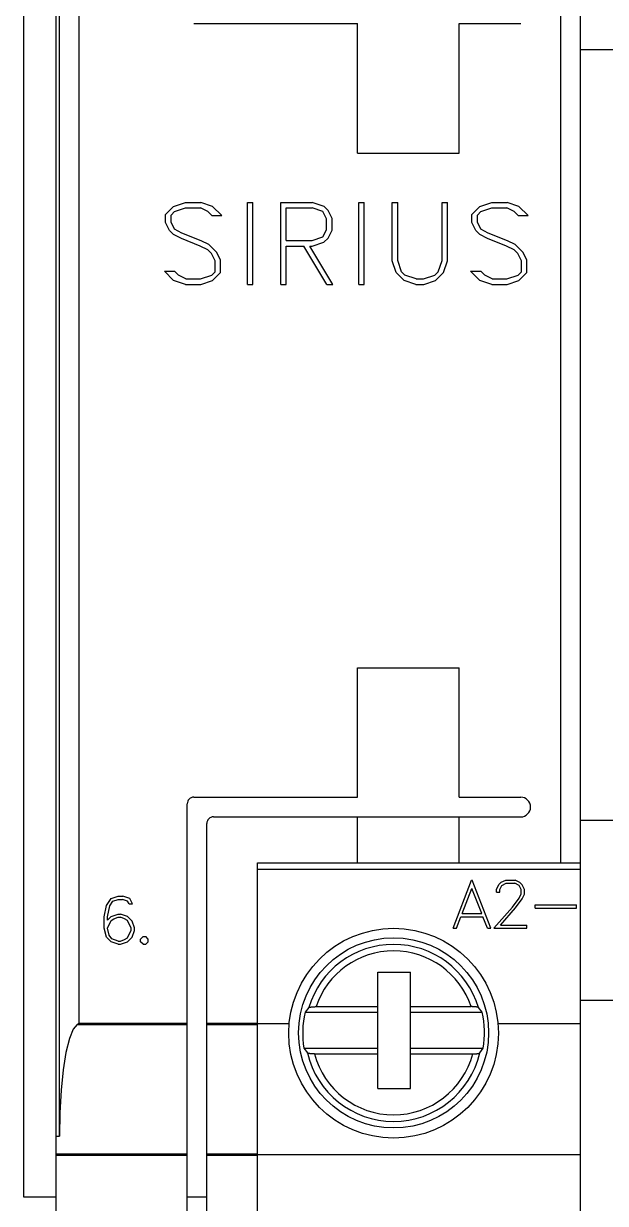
# Model space of a CAD drawing. Header units: millimetres. Extents: x -72 to 2978, y -1067 to 2817.
# Drawn here: x 1187.51 to 1205.27, y 1399.06 to 1435.05 of the extents above; entities that cross this region are included whole.
import ezdxf

# ---------------------------------------------------------------- set-up
doc = ezdxf.new("R2010")
doc.units = ezdxf.units.MM
doc.layers.add('10000_FRONT', color=7, linetype='Continuous')

msp = doc.modelspace()

# ---------------------------------------------------------------- linework, layer by layer
at = {"color": 6, "linetype": 'ByBlock'}
for p, q in [((1204.507, 1434.262), (1211.007, 1434.262)), ((1204.507, 1410.751), (1211.007, 1410.751)), ((1204.507, 1405.262), (1211.007, 1405.262))]:
    msp.add_line(p, q, dxfattribs=at)
msp.add_line((1204.507, 1409.251), (1204.507, 1415.251))
at = {"layer": '10000_FRONT', "color": 7, "linetype": 'Continuous', "lineweight": 25}
for p, q in [((1188.507, 1394.752), (1188.507, 1451.752)), ((1187.517, 1399.262), (1187.517, 1447.262)), ((1188.607, 1401.113), (1188.607, 1445.391)), ((1189.207, 1404.557), (1189.207, 1441.947)), ((1203.907, 1409.452), (1203.907, 1437.052)), ((1204.507, 1409.452), (1204.507, 1437.052)), ((1192.707, 1435.052), (1197.707, 1435.052)), ((1197.707, 1431.102), (1197.707, 1435.052)), ((1200.807, 1435.052), (1202.687, 1435.052)), ((1200.807, 1431.102), (1200.807, 1435.052)), ((1197.707, 1431.102), (1200.807, 1431.102)), ((1192.092, 1429.475), (1192.451, 1429.596)), ((1192.451, 1429.596), (1192.925, 1429.596)), ((1193.284, 1429.477), (1192.925, 1429.596)), ((1194.346, 1429.596), (1194.512, 1429.596)), ((1194.346, 1427.097), (1194.346, 1429.596)), ((1194.512, 1427.097), (1194.512, 1429.596)), ((1195.366, 1429.596), (1196.325, 1429.596)), ((1195.366, 1427.097), (1195.366, 1429.596)), ((1196.683, 1429.476), (1196.325, 1429.596)), ((1197.746, 1429.596), (1197.912, 1429.596)), ((1197.746, 1427.097), (1197.746, 1429.596)), ((1197.912, 1427.097), (1197.912, 1429.596)), ((1198.766, 1429.596), (1198.932, 1429.596)), ((1198.766, 1427.818), (1198.766, 1429.596)), ((1198.932, 1427.824), (1198.932, 1429.596)), ((1200.286, 1429.596), (1200.452, 1429.596)), ((1200.286, 1427.824), (1200.286, 1429.596)), ((1200.452, 1427.818), (1200.452, 1429.596)), ((1201.442, 1429.475), (1201.801, 1429.596)), ((1201.801, 1429.596), (1202.275, 1429.596)), ((1202.634, 1429.477), (1202.275, 1429.596)), ((1191.845, 1429.23), (1192.092, 1429.475)), ((1191.845, 1428.979), (1191.845, 1429.23)), ((1192.014, 1429.211), (1192.118, 1429.316)), ((1192.118, 1429.316), (1192.458, 1429.429)), ((1192.458, 1429.429), (1192.913, 1429.429)), ((1193.138, 1429.316), (1192.913, 1429.429)), ((1193.26, 1429.195), (1193.138, 1429.316)), ((1193.565, 1429.195), (1193.284, 1429.477)), ((1195.532, 1429.429), (1196.317, 1429.429)), ((1195.532, 1428.43), (1195.532, 1429.429)), ((1196.65, 1429.315), (1196.317, 1429.429)), ((1196.761, 1429.098), (1196.65, 1429.315)), ((1196.809, 1429.354), (1196.683, 1429.476)), ((1196.927, 1429.111), (1196.809, 1429.354)), ((1201.195, 1429.23), (1201.442, 1429.475)), ((1201.195, 1428.979), (1201.195, 1429.23)), ((1201.364, 1429.211), (1201.468, 1429.316)), ((1201.468, 1429.316), (1201.808, 1429.429)), ((1201.808, 1429.429), (1202.263, 1429.429)), ((1202.488, 1429.316), (1202.263, 1429.429)), ((1202.61, 1429.195), (1202.488, 1429.316)), ((1202.915, 1429.195), (1202.634, 1429.477)), ((1191.965, 1428.737), (1191.845, 1428.979)), ((1192.014, 1428.995), (1192.014, 1429.211)), ((1192.124, 1428.776), (1192.014, 1428.995)), ((1193.26, 1429.195), (1193.565, 1429.195)), ((1196.761, 1428.761), (1196.761, 1429.098)), ((1196.927, 1428.748), (1196.927, 1429.111)), ((1201.315, 1428.737), (1201.195, 1428.979)), ((1201.364, 1428.995), (1201.364, 1429.211)), ((1201.474, 1428.776), (1201.364, 1428.995)), ((1202.61, 1429.195), (1202.915, 1429.195)), ((1192.089, 1428.613), (1191.965, 1428.737)), ((1192.328, 1428.496), (1192.089, 1428.613)), ((1192.347, 1428.663), (1192.124, 1428.776)), ((1192.931, 1428.429), (1192.347, 1428.663)), ((1196.317, 1428.43), (1196.65, 1428.544)), ((1196.65, 1428.544), (1196.761, 1428.761)), ((1196.809, 1428.505), (1196.927, 1428.748)), ((1201.439, 1428.613), (1201.315, 1428.737)), ((1201.678, 1428.496), (1201.439, 1428.613)), ((1201.697, 1428.663), (1201.474, 1428.776)), ((1202.281, 1428.429), (1201.697, 1428.663)), ((1192.907, 1428.264), (1192.328, 1428.496)), ((1193.138, 1428.147), (1192.907, 1428.264)), ((1193.17, 1428.314), (1192.931, 1428.429)), ((1193.411, 1428.073), (1193.17, 1428.314)), ((1195.532, 1428.43), (1196.317, 1428.43)), ((1195.532, 1428.263), (1196.071, 1428.263)), ((1195.532, 1427.097), (1195.532, 1428.263)), ((1196.768, 1427.097), (1196.071, 1428.263)), ((1196.949, 1427.097), (1196.251, 1428.263)), ((1196.251, 1428.263), (1196.324, 1428.263)), ((1196.324, 1428.263), (1196.682, 1428.383)), ((1196.682, 1428.383), (1196.809, 1428.505)), ((1202.257, 1428.264), (1201.678, 1428.496)), ((1202.488, 1428.147), (1202.257, 1428.264)), ((1202.52, 1428.314), (1202.281, 1428.429)), ((1202.761, 1428.073), (1202.52, 1428.314)), ((1193.247, 1428.038), (1193.138, 1428.147)), ((1193.361, 1427.813), (1193.247, 1428.038)), ((1193.361, 1427.481), (1193.361, 1427.813)), ((1193.527, 1427.831), (1193.411, 1428.073)), ((1193.527, 1427.463), (1193.527, 1427.831)), ((1198.884, 1427.459), (1198.766, 1427.818)), ((1199.047, 1427.484), (1198.932, 1427.824)), ((1200.171, 1427.484), (1200.286, 1427.824)), ((1200.332, 1427.459), (1200.452, 1427.818)), ((1202.597, 1428.038), (1202.488, 1428.147)), ((1202.711, 1427.813), (1202.597, 1428.038)), ((1202.711, 1427.481), (1202.711, 1427.813)), ((1202.877, 1427.831), (1202.761, 1428.073)), ((1202.877, 1427.463), (1202.877, 1427.831)), ((1192.092, 1427.216), (1191.809, 1427.498)), ((1191.809, 1427.498), (1192.115, 1427.498)), ((1192.238, 1427.377), (1192.115, 1427.498)), ((1193.257, 1427.377), (1193.361, 1427.481)), ((1193.284, 1427.217), (1193.527, 1427.463)), ((1199.129, 1427.217), (1198.884, 1427.459)), ((1199.153, 1427.377), (1199.047, 1427.484)), ((1200.064, 1427.377), (1200.171, 1427.484)), ((1200.089, 1427.217), (1200.332, 1427.459)), ((1201.442, 1427.216), (1201.159, 1427.498)), ((1201.159, 1427.498), (1201.465, 1427.498)), ((1201.588, 1427.377), (1201.465, 1427.498)), ((1202.607, 1427.377), (1202.711, 1427.481)), ((1202.634, 1427.217), (1202.877, 1427.463)), ((1192.451, 1427.097), (1192.092, 1427.216)), ((1192.461, 1427.264), (1192.238, 1427.377)), ((1192.451, 1427.097), (1192.925, 1427.097)), ((1192.461, 1427.264), (1192.917, 1427.264)), ((1192.917, 1427.264), (1193.257, 1427.377)), ((1192.925, 1427.097), (1193.284, 1427.217)), ((1194.346, 1427.097), (1194.512, 1427.097)), ((1195.366, 1427.097), (1195.532, 1427.097)), ((1196.768, 1427.097), (1196.949, 1427.097)), ((1197.746, 1427.097), (1197.912, 1427.097)), ((1199.489, 1427.097), (1199.129, 1427.217)), ((1199.494, 1427.263), (1199.153, 1427.377)), ((1199.489, 1427.097), (1199.729, 1427.097)), ((1199.494, 1427.263), (1199.722, 1427.263)), ((1199.722, 1427.263), (1200.064, 1427.377)), ((1199.729, 1427.097), (1200.089, 1427.217)), ((1201.801, 1427.097), (1201.442, 1427.216)), ((1201.811, 1427.264), (1201.588, 1427.377)), ((1201.801, 1427.097), (1202.275, 1427.097)), ((1201.811, 1427.264), (1202.267, 1427.264)), ((1202.267, 1427.264), (1202.607, 1427.377)), ((1202.275, 1427.097), (1202.634, 1427.217)), ((1197.707, 1415.402), (1200.807, 1415.402)), ((1197.707, 1411.452), (1197.707, 1415.402)), ((1200.807, 1411.452), (1200.807, 1415.402)), ((1192.507, 1394.752), (1192.507, 1411.252)), ((1192.707, 1411.452), (1197.707, 1411.452)), ((1200.807, 1411.452), (1202.687, 1411.452)), ((1193.107, 1395.752), (1193.107, 1410.652)), ((1193.307, 1410.852), (1202.687, 1410.852)), ((1197.707, 1409.452), (1197.707, 1410.852)), ((1200.807, 1409.452), (1200.807, 1410.852)), ((1194.657, 1409.452), (1204.507, 1409.452)), ((1194.657, 1395.752), (1194.657, 1409.452)), ((1204.507, 1409.252), (1204.507, 1409.452)), ((1194.657, 1409.252), (1204.507, 1409.252)), ((1204.507, 1404.552), (1204.507, 1409.252)), ((1200.627, 1407.455), (1201.189, 1408.925)), ((1201.189, 1408.925), (1201.21, 1408.925)), ((1201.772, 1407.455), (1201.21, 1408.925)), ((1201.95, 1408.64), (1202.02, 1408.784)), ((1202.02, 1408.784), (1202.092, 1408.855)), ((1202.049, 1408.633), (1202.114, 1408.762)), ((1202.092, 1408.855), (1202.236, 1408.925)), ((1202.114, 1408.762), (1202.244, 1408.827)), ((1202.236, 1408.925), (1202.518, 1408.925)), ((1202.244, 1408.827), (1202.51, 1408.827)), ((1202.64, 1408.762), (1202.51, 1408.827)), ((1202.661, 1408.854), (1202.518, 1408.925)), ((1202.704, 1408.633), (1202.64, 1408.762)), ((1202.734, 1408.782), (1202.661, 1408.854)), ((1202.804, 1408.639), (1202.734, 1408.782)), ((1190.04, 1408.151), (1190.184, 1408.364)), ((1190.184, 1408.364), (1190.397, 1408.435)), ((1190.397, 1408.435), (1190.539, 1408.435)), ((1190.754, 1408.364), (1190.539, 1408.435)), ((1190.837, 1408.198), (1190.754, 1408.364)), ((1200.902, 1407.903), (1201.199, 1408.667)), ((1201.497, 1407.903), (1201.199, 1408.667)), ((1201.95, 1408.552), (1201.95, 1408.64)), ((1201.95, 1408.552), (1202.049, 1408.552)), ((1202.049, 1408.552), (1202.049, 1408.633)), ((1202.434, 1408.098), (1202.638, 1408.369)), ((1202.638, 1408.369), (1202.704, 1408.504)), ((1202.704, 1408.504), (1202.704, 1408.633)), ((1202.734, 1408.353), (1202.804, 1408.493)), ((1202.804, 1408.493), (1202.804, 1408.639)), ((1189.972, 1407.805), (1190.04, 1408.151)), ((1190.072, 1407.8), (1190.141, 1408.14)), ((1190.141, 1408.14), (1190.233, 1408.278)), ((1190.233, 1408.278), (1190.401, 1408.336)), ((1190.401, 1408.336), (1190.534, 1408.336)), ((1190.689, 1408.282), (1190.534, 1408.336)), ((1190.732, 1408.198), (1190.689, 1408.282)), ((1190.732, 1408.198), (1190.837, 1408.198)), ((1201.862, 1407.455), (1202.434, 1408.098)), ((1202.069, 1407.553), (1202.526, 1408.076)), ((1202.526, 1408.076), (1202.734, 1408.353)), ((1203.127, 1408.169), (1204.393, 1408.169)), ((1203.127, 1408.071), (1203.127, 1408.169)), ((1203.127, 1408.071), (1204.393, 1408.071)), ((1204.393, 1408.071), (1204.393, 1408.169)), ((1189.972, 1407.458), (1189.972, 1407.805)), ((1190.072, 1407.703), (1190.186, 1407.816)), ((1190.072, 1407.703), (1190.072, 1407.8)), ((1190.072, 1407.459), (1190.188, 1407.69)), ((1190.186, 1407.816), (1190.397, 1407.887)), ((1190.188, 1407.69), (1190.27, 1407.743)), ((1190.27, 1407.743), (1190.401, 1407.788)), ((1190.397, 1407.887), (1190.47, 1407.887)), ((1190.401, 1407.788), (1190.466, 1407.788)), ((1190.597, 1407.743), (1190.466, 1407.788)), ((1190.682, 1407.816), (1190.47, 1407.887)), ((1190.68, 1407.69), (1190.597, 1407.743)), ((1190.796, 1407.457), (1190.68, 1407.69)), ((1190.825, 1407.673), (1190.682, 1407.816)), ((1190.895, 1407.462), (1190.825, 1407.673)), ((1200.729, 1407.455), (1200.864, 1407.805)), ((1200.864, 1407.805), (1201.534, 1407.805)), ((1200.902, 1407.903), (1201.497, 1407.903)), ((1201.67, 1407.455), (1201.534, 1407.805)), ((1190.042, 1407.178), (1189.972, 1407.458)), ((1190.125, 1407.247), (1190.072, 1407.459)), ((1190.68, 1407.163), (1190.796, 1407.396)), ((1190.796, 1407.396), (1190.796, 1407.457)), ((1190.825, 1407.178), (1190.895, 1407.389)), ((1190.895, 1407.389), (1190.895, 1407.462)), ((1200.627, 1407.455), (1200.729, 1407.455)), ((1201.67, 1407.455), (1201.772, 1407.455)), ((1201.862, 1407.455), (1202.872, 1407.455)), ((1202.069, 1407.553), (1202.872, 1407.553)), ((1202.872, 1407.455), (1202.872, 1407.553)), ((1190.186, 1407.035), (1190.042, 1407.178)), ((1190.203, 1407.131), (1190.125, 1407.247)), ((1190.397, 1406.965), (1190.186, 1407.035)), ((1190.401, 1407.064), (1190.203, 1407.131)), ((1190.397, 1406.965), (1190.47, 1406.965)), ((1190.401, 1407.064), (1190.466, 1407.064)), ((1190.466, 1407.064), (1190.597, 1407.11)), ((1190.47, 1406.965), (1190.682, 1407.035)), ((1190.597, 1407.11), (1190.68, 1407.163)), ((1190.682, 1407.035), (1190.825, 1407.178)), ((1191.08, 1407.124), (1191.159, 1407.203)), ((1191.08, 1407.044), (1191.08, 1407.124)), ((1191.159, 1406.965), (1191.08, 1407.044)), ((1191.159, 1407.203), (1191.239, 1407.203)), ((1191.159, 1406.965), (1191.239, 1406.965)), ((1191.318, 1407.124), (1191.239, 1407.203)), ((1191.239, 1406.965), (1191.318, 1407.044)), ((1191.318, 1407.044), (1191.318, 1407.124)), ((1198.322, 1406.112), (1199.322, 1406.112)), ((1198.322, 1405.062), (1198.322, 1406.112)), ((1199.322, 1405.062), (1199.322, 1406.112)), ((1196.22, 1405.033), (1196.104, 1404.892)), ((1196.104, 1404.892), (1198.322, 1404.892)), ((1196.22, 1405.033), (1196.223, 1405.036)), ((1196.223, 1405.036), (1196.227, 1405.038)), ((1196.227, 1405.038), (1196.232, 1405.041)), ((1196.232, 1405.041), (1196.239, 1405.043)), ((1196.239, 1405.043), (1196.246, 1405.045)), ((1196.246, 1405.045), (1196.255, 1405.047)), ((1196.255, 1405.047), (1196.266, 1405.049)), ((1196.266, 1405.049), (1196.276, 1405.051)), ((1196.276, 1405.051), (1196.288, 1405.053)), ((1196.288, 1405.053), (1196.3, 1405.054)), ((1196.3, 1405.054), (1196.314, 1405.056)), ((1196.314, 1405.056), (1196.328, 1405.057)), ((1196.328, 1405.057), (1196.343, 1405.059)), ((1196.343, 1405.059), (1196.358, 1405.059)), ((1196.358, 1405.059), (1196.373, 1405.06)), ((1196.373, 1405.06), (1196.389, 1405.061)), ((1196.389, 1405.061), (1196.406, 1405.061)), ((1196.406, 1405.061), (1196.423, 1405.062)), ((1196.423, 1405.062), (1196.439, 1405.062)), ((1196.439, 1405.062), (1198.322, 1405.062)), ((1198.322, 1404.892), (1198.322, 1405.062)), ((1198.322, 1403.792), (1198.322, 1404.892)), ((1199.322, 1405.062), (1201.176, 1405.062)), ((1199.322, 1404.892), (1199.322, 1405.062)), ((1199.322, 1404.892), (1201.511, 1404.892)), ((1199.322, 1403.792), (1199.322, 1404.892)), ((1201.189, 1405.062), (1201.176, 1405.062)), ((1201.203, 1405.062), (1201.189, 1405.062)), ((1201.217, 1405.061), (1201.203, 1405.062)), ((1201.23, 1405.061), (1201.217, 1405.061)), ((1201.244, 1405.06), (1201.23, 1405.061)), ((1201.256, 1405.06), (1201.244, 1405.06)), ((1201.268, 1405.059), (1201.256, 1405.06)), ((1201.281, 1405.058), (1201.268, 1405.059)), ((1201.293, 1405.057), (1201.281, 1405.058)), ((1201.305, 1405.056), (1201.293, 1405.057)), ((1201.316, 1405.054), (1201.305, 1405.056)), ((1201.326, 1405.053), (1201.316, 1405.054)), ((1201.335, 1405.052), (1201.326, 1405.053)), ((1201.345, 1405.05), (1201.335, 1405.052)), ((1201.353, 1405.048), (1201.345, 1405.05)), ((1201.362, 1405.047), (1201.353, 1405.048)), ((1201.369, 1405.045), (1201.362, 1405.047)), ((1201.375, 1405.043), (1201.369, 1405.045)), ((1201.381, 1405.041), (1201.375, 1405.043)), ((1201.385, 1405.039), (1201.381, 1405.041)), ((1201.389, 1405.037), (1201.385, 1405.039)), ((1201.393, 1405.035), (1201.389, 1405.037)), ((1201.395, 1405.033), (1201.393, 1405.035)), ((1201.511, 1404.892), (1201.395, 1405.033)), ((1189.147, 1404.522), (1189.156, 1404.527)), ((1189.147, 1404.522), (1192.507, 1404.522)), ((1189.156, 1404.527), (1189.165, 1404.532)), ((1189.165, 1404.532), (1189.173, 1404.537)), ((1189.173, 1404.537), (1189.182, 1404.542)), ((1189.182, 1404.542), (1189.19, 1404.547)), ((1189.19, 1404.547), (1189.199, 1404.552)), ((1189.199, 1404.552), (1189.207, 1404.557)), ((1189.207, 1404.557), (1192.507, 1404.557)), ((1193.107, 1404.557), (1194.657, 1404.557)), ((1193.107, 1404.522), (1194.657, 1404.522)), ((1194.657, 1404.552), (1195.621, 1404.552)), ((1201.993, 1404.552), (1204.507, 1404.552)), ((1204.507, 1400.555), (1204.507, 1404.552)), ((1196.072, 1403.792), (1198.322, 1403.792)), ((1196.072, 1403.792), (1196.177, 1403.651)), ((1198.322, 1403.622), (1198.322, 1403.792)), ((1199.322, 1403.792), (1201.543, 1403.792)), ((1199.322, 1403.622), (1199.322, 1403.792)), ((1201.437, 1403.651), (1201.543, 1403.792)), ((1196.18, 1403.649), (1196.178, 1403.651)), ((1196.183, 1403.646), (1196.18, 1403.649)), ((1196.186, 1403.644), (1196.183, 1403.646)), ((1196.191, 1403.642), (1196.186, 1403.644)), ((1196.196, 1403.641), (1196.191, 1403.642)), ((1196.202, 1403.639), (1196.196, 1403.641)), ((1196.209, 1403.637), (1196.202, 1403.639)), ((1196.217, 1403.635), (1196.209, 1403.637)), ((1196.225, 1403.634), (1196.217, 1403.635)), ((1196.234, 1403.632), (1196.225, 1403.634)), ((1196.243, 1403.631), (1196.234, 1403.632)), ((1196.253, 1403.629), (1196.243, 1403.631)), ((1196.264, 1403.628), (1196.253, 1403.629)), ((1196.276, 1403.627), (1196.264, 1403.628)), ((1196.288, 1403.626), (1196.276, 1403.627)), ((1196.3, 1403.625), (1196.288, 1403.626)), ((1196.312, 1403.624), (1196.3, 1403.625)), ((1196.324, 1403.623), (1196.312, 1403.624)), ((1196.337, 1403.623), (1196.324, 1403.623)), ((1196.35, 1403.622), (1196.337, 1403.623)), ((1196.364, 1403.622), (1196.35, 1403.622)), ((1196.378, 1403.622), (1196.364, 1403.622)), ((1196.391, 1403.622), (1196.378, 1403.622)), ((1196.391, 1403.622), (1198.322, 1403.622)), ((1198.322, 1402.562), (1198.322, 1403.622)), ((1199.322, 1403.622), (1201.224, 1403.622)), ((1199.322, 1402.562), (1199.322, 1403.622)), ((1201.224, 1403.622), (1201.24, 1403.622)), ((1201.24, 1403.622), (1201.256, 1403.622)), ((1201.256, 1403.622), (1201.273, 1403.623)), ((1201.273, 1403.623), (1201.289, 1403.623)), ((1201.289, 1403.623), (1201.304, 1403.624)), ((1201.304, 1403.624), (1201.318, 1403.625)), ((1201.318, 1403.625), (1201.333, 1403.626)), ((1201.333, 1403.626), (1201.347, 1403.628)), ((1201.347, 1403.628), (1201.36, 1403.629)), ((1201.36, 1403.629), (1201.372, 1403.631)), ((1201.372, 1403.631), (1201.383, 1403.633)), ((1201.383, 1403.633), (1201.394, 1403.635)), ((1201.394, 1403.635), (1201.404, 1403.637)), ((1201.404, 1403.637), (1201.412, 1403.639)), ((1201.412, 1403.639), (1201.42, 1403.641)), ((1201.42, 1403.641), (1201.426, 1403.643)), ((1201.426, 1403.643), (1201.431, 1403.646)), ((1201.431, 1403.646), (1201.435, 1403.648)), ((1201.435, 1403.648), (1201.437, 1403.651)), ((1198.322, 1402.562), (1199.322, 1402.562)), ((1188.507, 1401.113), (1188.607, 1401.113)), ((1188.507, 1400.57), (1192.507, 1400.57)), ((1188.507, 1400.536), (1192.507, 1400.536)), ((1193.107, 1400.57), (1194.657, 1400.57)), ((1193.107, 1400.536), (1194.657, 1400.536)), ((1194.657, 1400.555), (1204.507, 1400.555)), ((1204.507, 1396.752), (1204.507, 1400.555)), ((1187.507, 1399.262), (1188.507, 1399.262)), ((1192.507, 1399.262), (1193.107, 1399.262))]:
    msp.add_line(p, q, dxfattribs=at)
msp.add_lwpolyline([(1189.147, 1404.522), (1189.024, 1404.376), (1188.909, 1404.086), (1188.807, 1403.665), (1188.723, 1403.132), (1188.66, 1402.511), (1188.621, 1401.828), (1188.607, 1401.113)], dxfattribs=at)
for centre, radius in [((1198.807, 1404.252), 3.2), ((1198.807, 1404.262), 2.9)]:
    msp.add_circle(centre, radius, dxfattribs=at)
for centre, radius, start, end in [((1192.707, 1411.252), 0.2, 90.0001, 180.0001), ((1202.687, 1411.152), 0.3, 0.0001, 89.9999), ((1202.687, 1411.152), 0.3, 270.0001, 0.0001), ((1193.307, 1410.652), 0.2, 89.9999, 179.9999), ((1198.807, 1404.262), 2.7, 90, 163.4023), ((1198.807, 1404.262), 2.7, 16.5977, 90), ((1198.807, 1404.262), 2.5, 18.6629, 161.3371), ((1198.807, 1404.262), 2.776, 166.8814, 189.7486), ((1198.807, 1404.262), 2.776, 350.2514, 13.1186), ((1198.807, 1404.262), 2.7, 193.0846, 346.9154), ((1198.807, 1404.262), 2.5, 194.8328, 345.1672)]:
    msp.add_arc(centre, radius, start, end, dxfattribs=at)

doc.saveas('drawing.dxf')
